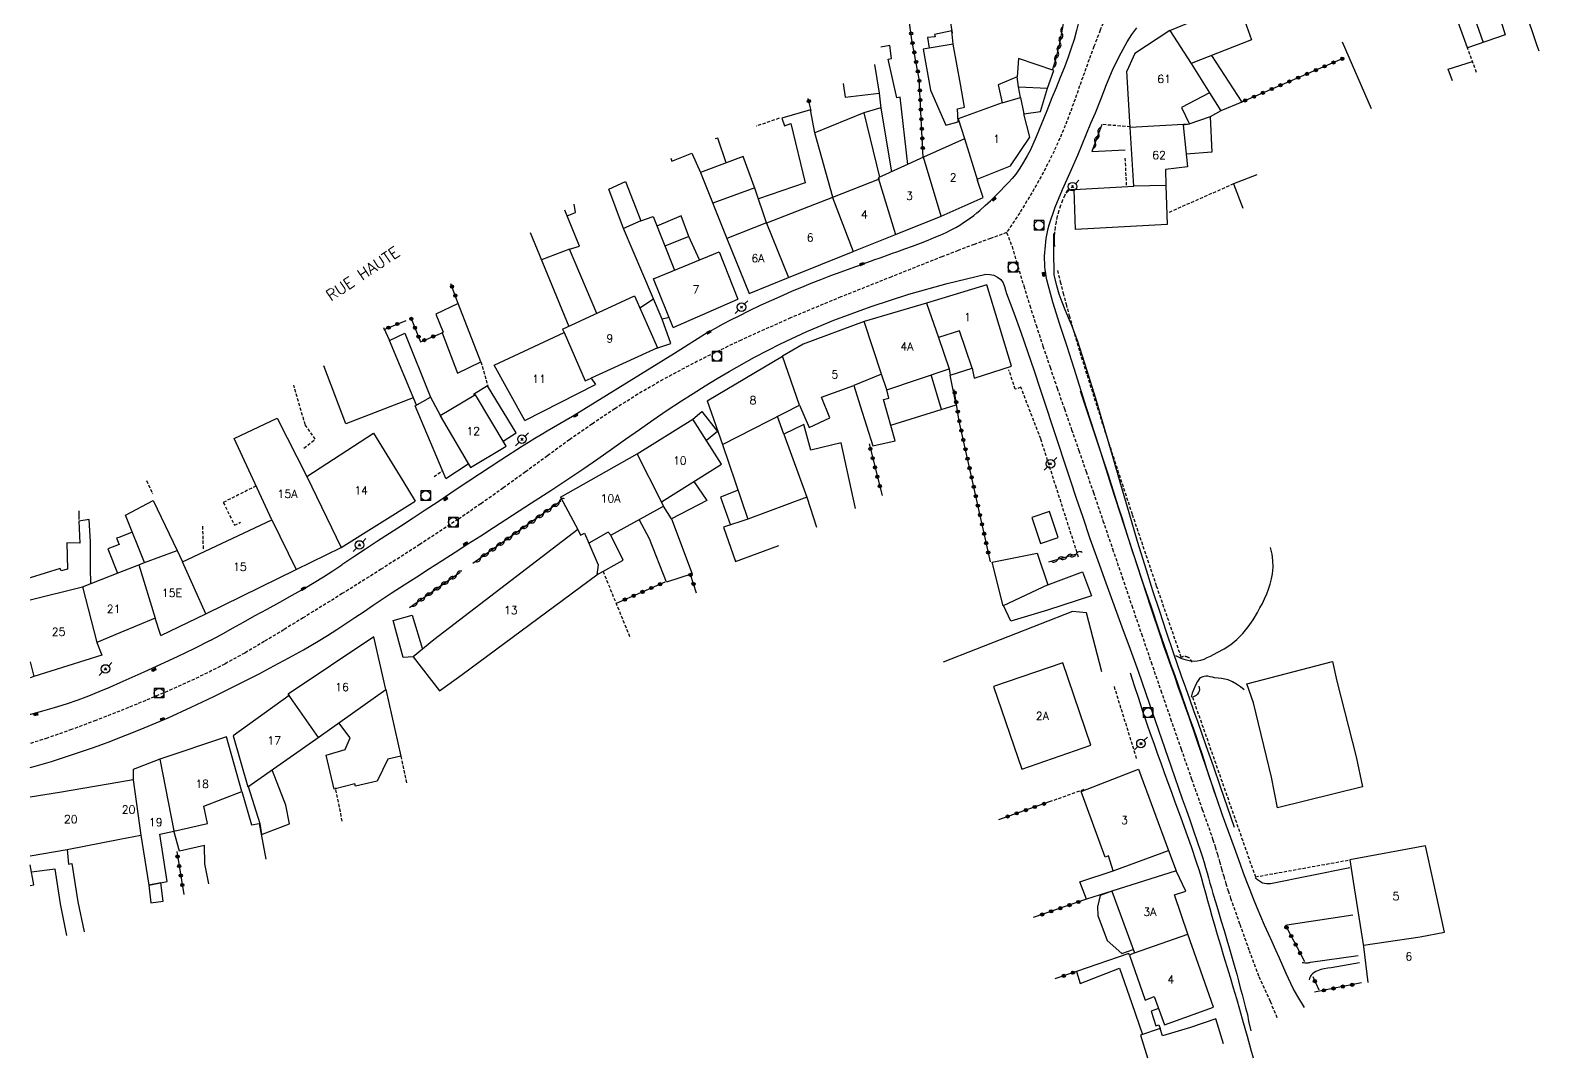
# Model space of a CAD drawing. Header units: millimetres. Extents: x 174000 to 175000, y 130000 to 130858.
# Drawn here: x 174000 to 174235.6, y 130000 to 130160.4 of the extents above; entities that cross this region are included whole.
import ezdxf
from ezdxf.enums import TextEntityAlignment as Align

# ---------------------------------------------------------------- set-up
doc = ezdxf.new("R2010")
doc.units = ezdxf.units.MM
doc.linetypes.add('DASHED', pattern=[0.75, 0.5, -0.25])
doc.layers.get('0').update_dxf_attribs({"linetype": 'CONTINUOUS'})
for name, color, linetype in [('W0001', 6, 'DASHED'), ('W0014', 7, 'CONTINUOUS'), ('W0017', 7, 'CONTINUOUS'), ('W0101', 7, 'CONTINUOUS'), ('W0104', 1, 'CONTINUOUS'), ('W0112', 1, 'DASHED'), ('W0300', 7, 'CONTINUOUS'), ('W0310', 3, 'CONTINUOUS'), ('W0323', 7, 'CONTINUOUS'), ('W0401', 7, 'CONTINUOUS'), ('W0420', 7, 'CONTINUOUS'), ('W0473', 7, 'CONTINUOUS'), ('W0989', 7, 'CONTINUOUS'), ('W0991', 7, 'CONTINUOUS'), ('W1102', 7, 'CONTINUOUS')]:
    doc.layers.add(name, color=color, linetype=linetype)
doc.styles.get("Standard").update_dxf_attribs({"font": 'romans.shx', "width": 0.85})

# ---------------------------------------------------------------- blocks, each defined once
blk = doc.blocks.new('T420')
for p, q in [((0.75, 0.75), (-0.75, 0.75)), ((-0.75, 0.75), (-0.75, -0.75)), ((0.75, 0.75), (0.75, -0.75)), ((0.75, -0.75), (-0.75, -0.75))]:
    blk.add_line(p, q)
blk.add_ellipse((0, 0), major_axis=(-0.53, 0.53), ratio=1, start_param=3.926991, end_param=10.210176)
blk = doc.blocks.new('T401')
for p, q in [((-0.3, 0.3), (0, 0.3)), ((-0.3, -0.25), (-0.3, 0.3)), ((-0.3, 0.15), (0, 0.15)), ((-0.3, 0), (0, 0)), ((0, 0.3), (0, -0.25)), ((-0.3, -0.15), (0, -0.15)), ((-0.3, -0.25), (-0.3, -0.3)), ((-0.3, -0.3), (0, -0.3)), ((0, -0.3), (0, -0.25))]:
    blk.add_line(p, q)
blk = doc.blocks.new('T473')
for p, q in [((-0.166667, 0.166667), (0.166667, -0.166667)), ((-0.166667, -0.166667), (0.166667, 0.166667)), ((0.500001, 0.500001), (1.000002, 1.000002)), ((-1.000002, -1.000002), (-0.500001, -0.500001))]:
    blk.add_line(p, q)
blk.add_ellipse((0, 0), major_axis=(0.471405, 0.471405), ratio=1, start_param=5.4977871438, end_param=11.780972451)
blk = doc.blocks.new('t310o')
at = {"color": 0, "linetype": 'Continuous'}
for centre, start, end in [((-0.5, 0.38), 216.8699, 323.1304), ((0.5, -0.37), 36.8699, 143.1303)]:
    blk.add_arc(centre, 0.625, start, end, dxfattribs=at)
blk = doc.blocks.new('t323o')
at = {"color": 0, "linetype": 'Continuous'}
for radius in [0.25, 0.15]:
    blk.add_circle((0, 0), radius, dxfattribs=at)

msp = doc.modelspace()

# ---------------------------------------------------------------- linework, layer by layer
at = {"layer": 'W0001'}
for points in [[(174170.07, 130167.97), (174169.08, 130165.46), (174168.1, 130162.94), (174167.12, 130160.42), (174166.14, 130157.89), (174165.38, 130155.85), (174164.64, 130153.8), (174163.91, 130151.74), (174163.19, 130149.68), (174162.44, 130147.62), (174161.66, 130145.58), (174160.82, 130143.56), (174159.92, 130141.56), (174158.26, 130138.27), (174156.46, 130135.05), (174154.54, 130131.9), (174152.5, 130128.83)], [(174152.5, 130128.83), (174149.97, 130127.91), (174147.43, 130126.98), (174144.91, 130126.04), (174142.4, 130125.06), (174134.51, 130121.93), (174126.62, 130118.79), (174118.77, 130115.53), (174111.02, 130112.05), (174106.92, 130110.09), (174102.85, 130108.04), (174098.84, 130105.89), (174094.91, 130103.6), (174091.29, 130101.32), (174087.74, 130098.94), (174084.24, 130096.49), (174080.78, 130093.98), (174077.34, 130091.46), (174073.88, 130088.96), (174070.4, 130086.49), (174066.87, 130084.09), (174060.87, 130080.15), (174054.83, 130076.28), (174048.75, 130072.47), (174042.64, 130068.7), (174039.61, 130066.84), (174036.57, 130065), (174033.5, 130063.19), (174030.38, 130061.48), (174027.68, 130060.1), (174024.94, 130058.79), (174022.17, 130057.54), (174019.38, 130056.35), (174018.04, 130055.79), (174016.69, 130055.23), (174015.35, 130054.68), (174014, 130054.14)], [(174152.5, 130128.83), (174153.35, 130126.66), (174154.25, 130123.58), (174155.18, 130120.5), (174156.13, 130117.44), (174157.1, 130114.38), (174158.18, 130111.1), (174159.28, 130107.83), (174160.39, 130104.57), (174161.52, 130101.31), (174162.66, 130098.06), (174163.79, 130094.8), (174164.92, 130091.54), (174166.05, 130088.28), (174167.55, 130083.86), (174169.06, 130079.44), (174170.56, 130075.02), (174172.06, 130070.6), (174173.57, 130066.18), (174175.08, 130061.76), (174176.59, 130057.34), (174178.11, 130052.93), (174179.75, 130048.21), (174181.4, 130043.49), (174183.06, 130038.77), (174184.73, 130034.05), (174185.08, 130032.92), (174185.42, 130031.78), (174185.75, 130030.63), (174186.08, 130029.48), (174186.41, 130028.34), (174186.75, 130027.2), (174187.1, 130026.06), (174187.48, 130024.93), (174188.92, 130020.84), (174190.38, 130016.77), (174191.87, 130012.7), (174193.66, 130008.82), (174194.83, 130006.02)], [(174014, 130054.14), (174010.25, 130052.66), (174006.48, 130051.25), (174002.67, 130049.92), (174000, 130049.06)]]:
    msp.add_lwpolyline(points, dxfattribs=at)
at = {"layer": 'W0014'}
for points in [[(174163.77, 130161.82), (174163.44, 130160.4), (174163.04, 130159), (174162.59, 130157.62), (174162.12, 130156.25), (174161.53, 130154.64), (174160.89, 130153.04), (174160.23, 130151.46), (174159.58, 130149.87), (174158.77, 130147.84), (174157.97, 130145.8), (174157.14, 130143.77), (174156.21, 130141.78), (174155.69, 130140.8), (174155.14, 130139.84), (174154.55, 130138.9), (174153.93, 130137.98), (174153.39, 130137.29), (174152.79, 130136.64), (174152.17, 130136.01), (174151.56, 130135.38)], [(174185.16, 130040.94), (174184.13, 130044), (174183.09, 130047.06), (174182.05, 130050.12), (174181, 130053.17), (174180.44, 130054.76), (174179.88, 130056.35), (174179.32, 130057.93), (174178.76, 130059.52), (174178.2, 130061.1), (174177.64, 130062.69), (174177.08, 130064.28), (174176.54, 130065.87), (174175.09, 130070.18), (174173.67, 130074.5), (174172.27, 130078.82), (174170.87, 130083.14), (174168.9, 130089.26), (174166.94, 130095.37), (174164.99, 130101.49), (174163.07, 130107.62), (174161.95, 130111.05), (174160.8, 130114.49), (174159.71, 130117.95), (174158.8, 130121.45), (174158.69, 130121.98), (174158.61, 130122.5), (174158.54, 130123.03), (174158.49, 130123.56), (174158.45, 130124.1), (174158.43, 130124.64), (174158.44, 130125.18), (174158.46, 130125.72), (174158.51, 130126.26), (174158.56, 130126.81), (174158.62, 130127.35), (174158.69, 130127.89), (174158.78, 130128.43), (174158.88, 130128.97), (174159, 130129.5), (174159.14, 130130.03), (174160.07, 130132.83), (174161.22, 130135.56), (174162.45, 130138.24), (174163.62, 130140.93), (174164.31, 130142.59), (174164.99, 130144.24), (174165.67, 130145.9), (174166.36, 130147.55), (174167.25, 130149.75), (174168.12, 130151.97), (174169.04, 130154.17), (174170.07, 130156.32), (174170.69, 130157.48), (174171.35, 130158.63), (174172.06, 130159.74), (174172.85, 130160.8)], [(174105.89, 130113.28), (174107.06, 130113.94), (174108.24, 130114.58), (174109.42, 130115.2), (174110.62, 130115.81), (174112.35, 130116.67), (174114.08, 130117.49), (174115.83, 130118.3), (174117.59, 130119.09), (174119.05, 130119.72), (174120.51, 130120.34), (174121.98, 130120.94), (174123.46, 130121.53), (174125.05, 130122.13), (174126.64, 130122.72), (174128.24, 130123.29), (174129.83, 130123.87), (174130.53, 130124.12), (174131.22, 130124.37), (174131.91, 130124.61), (174132.6, 130124.86), (174133.3, 130125.11), (174133.99, 130125.35), (174134.68, 130125.6), (174135.38, 130125.85), (174136.6, 130126.3), (174137.82, 130126.74), (174139.05, 130127.19), (174140.26, 130127.67), (174141.19, 130128.05), (174142.12, 130128.44), (174143.04, 130128.86), (174143.94, 130129.3), (174144.56, 130129.65), (174145.17, 130130.02), (174145.77, 130130.4), (174146.36, 130130.8), (174146.87, 130131.16), (174147.36, 130131.53), (174147.84, 130131.92), (174148.32, 130132.31), (174149.16, 130133.05), (174149.98, 130133.81), (174150.78, 130134.59), (174151.56, 130135.38)], [(174188.1, 130035.94), (174187, 130039.13), (174185.9, 130042.32), (174184.79, 130045.51), (174183.69, 130048.69), (174183.05, 130050.51), (174182.41, 130052.33), (174181.76, 130054.15), (174181.12, 130055.97), (174180.47, 130057.78), (174179.83, 130059.6), (174179.2, 130061.43), (174178.57, 130063.25), (174177.49, 130066.47), (174176.42, 130069.68), (174175.36, 130072.91), (174174.33, 130076.14), (174172.96, 130080.59), (174171.63, 130085.06), (174170.33, 130089.53), (174169.04, 130094.01), (174167.75, 130098.48), (174166.42, 130102.95), (174165.05, 130107.4), (174163.62, 130111.83), (174163.18, 130113.08), (174162.7, 130114.32), (174162.19, 130115.54), (174161.67, 130116.76), (174161.18, 130117.99), (174160.72, 130119.24), (174160.33, 130120.52), (174160.01, 130121.82), (174159.95, 130122.24), (174159.93, 130122.66), (174159.92, 130123.09), (174159.92, 130123.51), (174159.88, 130124.8), (174159.86, 130126.09), (174159.86, 130127.38), (174159.87, 130128.67)], [(174109.18, 130107.16), (174113.14, 130109.4), (174117.18, 130111.48), (174121.31, 130113.4), (174125.51, 130115.15), (174131.33, 130117.3), (174137.24, 130119.22), (174143.21, 130120.91), (174149.25, 130122.35)], [(174149.25, 130122.35), (174149.89, 130122.32), (174150.51, 130122.17), (174151.08, 130121.89), (174151.58, 130121.5), (174151.95, 130121.01), (174152.18, 130120.44), (174152.33, 130119.86), (174152.5, 130119.32), (174153.63, 130116.32), (174154.71, 130113.3), (174155.75, 130110.26), (174156.79, 130107.23), (174157.75, 130104.4), (174158.7, 130101.57), (174159.64, 130098.73), (174160.57, 130095.89), (174161.5, 130093.05), (174162.43, 130090.22), (174163.37, 130087.38), (174164.33, 130084.55), (174165.52, 130081.08), (174166.75, 130077.62), (174168, 130074.16), (174169.26, 130070.72), (174170.52, 130067.27), (174171.78, 130063.82), (174173.03, 130060.37), (174174.25, 130056.9)], [(174105.89, 130113.28), (174100.62, 130109.95), (174095.32, 130106.67), (174090, 130103.41), (174084.68, 130100.15), (174083.71, 130099.56), (174082.73, 130098.98), (174081.75, 130098.4), (174080.77, 130097.83), (174079.79, 130097.25), (174078.82, 130096.67), (174077.85, 130096.08), (174076.88, 130095.48), (174073.52, 130093.33), (174070.19, 130091.14), (174066.87, 130088.92), (174063.55, 130086.71), (174061.7, 130085.48), (174059.84, 130084.27), (174057.97, 130083.06), (174056.11, 130081.85), (174054.24, 130080.64), (174052.38, 130079.42), (174050.53, 130078.2), (174048.69, 130076.96)], [(174014, 130050), (174015.9, 130050.74), (174017.8, 130051.5), (174019.68, 130052.29), (174021.56, 130053.1), (174025.15, 130054.72), (174028.7, 130056.41), (174032.23, 130058.17), (174035.74, 130059.96), (174038.08, 130061.18), (174040.4, 130062.43), (174042.71, 130063.71), (174044.99, 130065.04), (174046.45, 130065.94), (174047.89, 130066.86), (174049.31, 130067.79), (174050.73, 130068.74), (174052.15, 130069.69), (174053.56, 130070.65), (174054.98, 130071.6), (174056.4, 130072.53), (174058.39, 130073.82), (174060.38, 130075.1), (174062.38, 130076.38), (174064.37, 130077.66), (174066.37, 130078.94), (174068.36, 130080.22), (174070.36, 130081.5), (174072.35, 130082.78), (174075.34, 130084.71), (174078.32, 130086.63), (174081.3, 130088.57), (174084.27, 130090.53), (174086.46, 130092.02), (174088.64, 130093.53), (174090.81, 130095.05), (174092.97, 130096.57), (174095.14, 130098.09), (174097.32, 130099.6), (174099.51, 130101.09), (174101.71, 130102.55), (174103.56, 130103.74), (174105.42, 130104.9), (174107.29, 130106.04), (174109.18, 130107.16)], [(174199.01, 130007.84), (174197.96, 130009.55), (174197.27, 130010.82), (174197.27, 130010.82), (174196.16, 130013.16), (174196.16, 130013.16), (174195.13, 130015.58), (174194.54, 130016.83), (174193.97, 130018.09), (174193.41, 130019.35), (174192.8, 130020.71), (174192.2, 130022.08), (174191.61, 130023.44), (174191.05, 130024.82), (174190.52, 130026.16), (174190.01, 130027.5), (174189.52, 130028.85), (174189.02, 130030.2), (174188.08, 130032.76), (174187.14, 130035.32), (174186.21, 130037.89), (174185.31, 130040.47), (174184.92, 130041.63), (174184.53, 130042.8), (174184.15, 130043.97), (174183.77, 130045.14), (174183.4, 130046.31), (174183.02, 130047.48), (174182.63, 130048.65), (174182.24, 130049.81), (174181.67, 130051.48), (174181.09, 130053.14), (174180.51, 130054.8), (174179.92, 130056.46), (174179.33, 130058.11), (174178.75, 130059.77), (174178.17, 130061.43), (174177.59, 130063.1), (174176.34, 130066.72), (174175.11, 130070.34), (174173.88, 130073.97), (174172.67, 130077.6), (174172.13, 130079.27), (174171.59, 130080.94), (174171.06, 130082.61), (174170.53, 130084.28), (174170, 130085.96), (174169.47, 130087.63), (174168.93, 130089.3), (174168.39, 130090.97), (174167.32, 130094.25), (174166.24, 130097.53), (174165.15, 130100.81), (174164.05, 130104.08)], [(174028.13, 130065.15), (174029.87, 130066.11), (174031.6, 130067.07), (174033.33, 130068.02), (174035.06, 130068.98), (174037.02, 130070.06), (174038.99, 130071.13), (174040.94, 130072.22), (174042.89, 130073.33), (174044.35, 130074.21), (174045.81, 130075.11), (174047.25, 130076.02), (174048.69, 130076.96)], [(174028.13, 130065.15), (174025.56, 130063.86), (174022.97, 130062.62), (174020.36, 130061.41), (174017.73, 130060.22), (174017.27, 130060.01), (174016.8, 130059.8), (174016.33, 130059.6), (174015.87, 130059.39), (174015.4, 130059.18), (174014.93, 130058.97), (174014.47, 130058.76), (174014, 130058.55)], [(174171.81, 130060.13), (174172.44, 130058.13), (174173.08, 130056.13), (174173.73, 130054.14), (174174.4, 130052.16), (174174.93, 130050.63), (174175.47, 130049.1), (174176.02, 130047.57), (174176.57, 130046.05), (174177.13, 130044.52), (174177.69, 130043), (174178.24, 130041.48), (174178.79, 130039.95), (174179.64, 130037.63), (174180.5, 130035.3), (174181.34, 130032.97), (174182.13, 130030.62), (174182.51, 130029.42), (174182.87, 130028.2), (174183.22, 130026.99), (174183.56, 130025.77), (174183.89, 130024.55), (174184.23, 130023.33), (174184.57, 130022.11), (174184.92, 130020.9), (174185.41, 130019.23), (174185.9, 130017.57), (174186.4, 130015.91), (174186.9, 130014.25), (174187.4, 130012.59), (174187.89, 130010.93), (174188.38, 130009.27), (174188.87, 130007.6), (174189.47, 130005.49), (174190.07, 130003.38), (174190.66, 130001.26), (174191, 130000)], [(174014, 130058.55), (174012.38, 130057.83), (174010.74, 130057.13), (174009.1, 130056.47), (174007.44, 130055.84), (174005.61, 130055.22), (174003.76, 130054.66), (174001.9, 130054.14), (174000.05, 130053.61), (174000, 130053.6)], [(174174.25, 130056.9), (174175.23, 130054.04), (174176.21, 130051.17), (174177.19, 130048.31), (174178.18, 130045.45), (174178.76, 130043.78), (174179.35, 130042.11), (174179.94, 130040.45), (174180.54, 130038.79), (174181.13, 130037.13), (174181.71, 130035.46), (174182.28, 130033.79), (174182.83, 130032.11), (174183.08, 130031.31), (174183.33, 130030.5), (174183.56, 130029.7), (174183.8, 130028.89), (174184.03, 130028.08), (174184.26, 130027.27), (174184.49, 130026.47), (174184.73, 130025.66), (174185.16, 130024.22), (174185.59, 130022.77), (174186.02, 130021.33), (174186.46, 130019.89), (174186.89, 130018.44), (174187.31, 130017), (174187.73, 130015.55), (174188.15, 130014.1), (174188.44, 130013.05), (174188.72, 130012), (174189, 130010.95), (174189.27, 130009.9), (174189.55, 130008.85), (174189.82, 130007.8), (174190.1, 130006.74), (174190.3, 130005.7), (174190.65, 130004.21), (174190.65, 130004.21)], [(174000, 130045.3), (174000.78, 130045.53), (174003.31, 130046.28), (174005.83, 130047.07), (174008.33, 130047.91), (174009.75, 130048.42), (174011.17, 130048.93), (174012.59, 130049.46), (174014, 130050)]]:
    msp.add_lwpolyline(points, dxfattribs=at)
at = {"layer": 'W0017'}
for points in [[(174230.86, 130171), (174231.21, 130169.96), (174231.56, 130168.92), (174231.91, 130167.88), (174232.27, 130166.84), (174232.7, 130165.58), (174233.14, 130164.33), (174233.58, 130163.08), (174234.02, 130161.82), (174234.46, 130160.57), (174234.9, 130159.32), (174235.33, 130158.06), (174235.62, 130157.2)], [(174165.8, 130141.49), (174171.04, 130141.76)], [(174178.89, 130062.82), (174179.3, 130062.6), (174179.72, 130062.42), (174180.16, 130062.26), (174180.61, 130062.14), (174181.02, 130062.05), (174181.43, 130061.98), (174181.86, 130061.94), (174182.28, 130061.97), (174182.82, 130062.08), (174183.33, 130062.26), (174183.83, 130062.48), (174184.32, 130062.72), (174185.4, 130063.26), (174186.47, 130063.85), (174187.5, 130064.52), (174188.46, 130065.29), (174189.4, 130066.24), (174190.24, 130067.28), (174191, 130068.38), (174191.68, 130069.53), (174192.07, 130070.24), (174192.45, 130070.95), (174192.8, 130071.68), (174193.13, 130072.43), (174193.42, 130073.19), (174193.68, 130073.96), (174193.88, 130074.76), (174194.03, 130075.56), (174194.13, 130076.59), (174194.1, 130077.63), (174193.97, 130078.65), (174193.72, 130079.66)], [(174189.6, 130057.44), (174189.03, 130057.91), (174188.42, 130058.33), (174187.78, 130058.69), (174187.1, 130058.99), (174186.59, 130059.14), (174186.05, 130059.22), (174185.52, 130059.28), (174184.99, 130059.35), (174184.65, 130059.42), (174184.3, 130059.5), (174183.95, 130059.56), (174183.59, 130059.57), (174183.38, 130059.55), (174183.17, 130059.5), (174182.97, 130059.43), (174182.79, 130059.33), (174182.64, 130059.2), (174182.52, 130059.06), (174182.42, 130058.9), (174182.33, 130058.75), (174182.01, 130058.16), (174181.74, 130057.56), (174181.5, 130056.93), (174181.31, 130056.3)], [(174206.09, 130029.68), (174193.69, 130027.17)], [(174193.69, 130027.17), (174193.39, 130027.14), (174193.09, 130027.15), (174192.79, 130027.19), (174192.5, 130027.27), (174192.32, 130027.35), (174192.16, 130027.46), (174192, 130027.57), (174191.85, 130027.69), (174191.71, 130027.79), (174191.58, 130027.89), (174191.45, 130028), (174191.32, 130028.11)], [(174206.57, 130022.27), (174196.26, 130020.71)], [(174199.97, 130014.91), (174207.41, 130015.96)], [(174207.6, 130014.83), (174203.21, 130014.04)], [(174203.21, 130014.04), (174202.66, 130014), (174202.11, 130013.91), (174201.57, 130013.77), (174201.05, 130013.58), (174200.78, 130013.45), (174200.52, 130013.31), (174200.28, 130013.13), (174200.07, 130012.91), (174199.96, 130012.74), (174199.87, 130012.56), (174199.81, 130012.36), (174199.77, 130012.16)]]:
    msp.add_lwpolyline(points, dxfattribs=at)
for points in [[(174196.26, 130020.71, 0.174245), (174195.98, 130020.53, 0.116836), (174195.9, 130020.27, 0.056192), (174195.9, 130020.24)], [(174198.65, 130014.88, 0.048177), (174199.46, 130014.84, 0.048177), (174199.97, 130014.91)]]:
    msp.add_lwpolyline(points, format="xyb", dxfattribs=at)
at = {"layer": 'W0101'}
for points in [[(174177.97, 130160.41), (174172.54, 130156.78)], [(174177.97, 130160.41), (174181.34, 130155.25)], [(174159.89, 130154.12), (174154.34, 130156.02), (174154.17, 130153.13), (174154.16, 130153.13)], [(174172.54, 130156.78), (174171.28, 130154.02)], [(174158.89, 130151.39), (174159.89, 130154.12)], [(174171.81, 130145.23), (174171.28, 130154.02)], [(174181.34, 130155.25), (174184.17, 130150.67), (174179.81, 130148.37)], [(174154.35, 130151.6), (174154.16, 130153.13)], [(174154.35, 130151.6), (174158.89, 130151.39)], [(174151.8, 130149.08), (174144.94, 130146.62), (174145.92, 130143.51)], [(174151.8, 130149.08), (174154.65, 130149.94), (174155.17, 130147.38)], [(174147.91, 130137.18), (174153.12, 130139.28), (174156.12, 130143.73), (174155.17, 130147.38)], [(174179.81, 130148.37), (174181.07, 130145.78), (174180.08, 130145.61)], [(174172.37, 130136.09), (174171.81, 130145.23)], [(174180.08, 130145.61), (174180.75, 130139.09), (174177.31, 130138.7), (174177.38, 130136.21)], [(174145.91, 130143.5), (174139.51, 130140.6)], [(174139.51, 130140.6), (174132.46, 130137.4), (174132.58, 130137.18)], [(174132.58, 130137.18), (174125.3, 130134.34)], [(174148.82, 130134.32), (174147.97, 130136.98)], [(174125.3, 130134.34), (174114.99, 130130.32), (174114.99, 130130.35)], [(174177.38, 130136.21), (174172.37, 130136.09)], [(174142.27, 130131.39), (174148.82, 130134.32)], [(174114.99, 130130.35), (174108.82, 130127.94)], [(174135.16, 130128.55), (174142.27, 130131.39)], [(174108.82, 130127.94), (174112.3, 130119.32)], [(174128.55, 130125.9), (174128.63, 130125.94), (174135.16, 130128.55)], [(174100.41, 130114.01), (174097.35, 130121.6), (174107.6, 130125.84), (174110.53, 130118.42)], [(174118.44, 130121.81), (174128.55, 130125.9)], [(174112.3, 130119.32), (174118.44, 130121.81)], [(174149.42, 130120.68), (174140, 130117.84)], [(174153.28, 130107.98), (174149.42, 130120.68)], [(174083.15, 130113.75), (174094.37, 130118.96)], [(174094.37, 130118.96), (174097.96, 130110.84)], [(174100.41, 130114.01), (174110.53, 130118.42)], [(174140, 130117.84), (174130.23, 130114.98)], [(174077.24, 130099.5), (174072.47, 130108.15), (174083.38, 130113.23)], [(174083.15, 130113.75), (174083.38, 130113.23)], [(174130.23, 130114.98), (174120.74, 130111.42), (174117.49, 130109.53)], [(174147.1, 130107.67), (174145.16, 130113.48), (174141.85, 130112.44)], [(174097.96, 130110.84), (174087.6, 130106.09)], [(174141.85, 130112.44), (174143.51, 130107.59)], [(174105.74, 130102.58), (174117.49, 130109.53)], [(174087.6, 130106.09), (174088.27, 130105.1)], [(174132.96, 130106.73), (174128.63, 130104.95)], [(174133.77, 130104.3), (174132.96, 130106.73)], [(174133.77, 130104.3), (174143.51, 130107.59)], [(174147.1, 130107.67), (174147.44, 130106.09), (174153.28, 130107.98)], [(174077.24, 130099.5), (174088.27, 130105.1)], [(174120.18, 130101.9), (174121.66, 130098.41), (174124.9, 130099.91), (174123.57, 130103.13), (174128.63, 130104.95)], [(174074.33, 130095.48), (174069.56, 130103.5), (174064.04, 130100.23), (174068.76, 130092.16)], [(174105.74, 130102.58), (174108.11, 130095.77), (174120.18, 130101.9)], [(174037.75, 130083.99), (174031.84, 130096.71), (174038.57, 130099.86), (174043.2, 130090.78)], [(174094.78, 130094.27), (174103.48, 130099.69)], [(174098.59, 130086.78), (174107.97, 130092.69), (174103.48, 130099.69)], [(174043.2, 130090.78), (174053.62, 130097.51), (174058.22, 130090.1)], [(174068.76, 130092.16), (174074.33, 130095.48)], [(174082.84, 130087.55), (174094.78, 130094.27)], [(174058.22, 130090.1), (174060.11, 130086.92)], [(174082.84, 130087.55), (174085.55, 130082.47)], [(174048.55, 130079.66), (174060.11, 130086.92)], [(174090.67, 130081.59), (174098.93, 130086.13), (174098.59, 130086.78)], [(174023.81, 130077.45), (174037.75, 130083.99)], [(174085.55, 130082.47), (174063.04, 130065.26), (174059.8, 130062.62), (174063.94, 130057.29), (174067.45, 130059.84), (174088.49, 130075.39)], [(174090.67, 130081.59), (174090.28, 130082.05), (174087.25, 130080.37)], [(174087.25, 130080.37), (174088.73, 130076.99), (174088.49, 130075.39)], [(174017.88, 130077.31), (174022.97, 130079.21)], [(174022.97, 130079.21), (174023.81, 130077.45)], [(174041.54, 130076.23), (174048.55, 130079.66)], [(174008.16, 130073.53), (174014, 130075.8)], [(174014, 130075.8), (174016.99, 130076.96)], [(174016.99, 130076.96), (174017.88, 130077.31)], [(174027.43, 130069.33), (174041.54, 130076.23)], [(174000, 130071.48), (174008.16, 130073.53)], [(174019.5, 130068.63), (174014, 130066.34)], [(174020.4, 130065.94), (174019.5, 130068.63)], [(174020.4, 130065.94), (174027.43, 130069.33)], [(174014, 130066.34), (174010.42, 130064.85)], [(174010.42, 130064.85), (174011.19, 130062.86), (174000.55, 130059.52)], [(174053.67, 130065.75), (174040.29, 130056.78), (174040.46, 130056.56)], [(174045.14, 130050.09), (174055.56, 130057.49), (174053.67, 130065.75)], [(174000.55, 130059.52), (174000, 130059.35)], [(174040.46, 130056.56), (174031.69, 130050.29), (174033.97, 130042.29), (174045.14, 130050.09)], [(174030.67, 130050.12), (174020.25, 130046.61)], [(174022.46, 130035.4), (174027.72, 130036.6), (174027.11, 130039.29), (174033.05, 130041.57), (174030.67, 130050.12)], [(174020.25, 130046.61), (174016.06, 130045.03), (174016.11, 130043.38)], [(174169.15, 130029.17), (174168.39, 130031.51), (174167.88, 130031.33), (174164.12, 130041.6), (174173.1, 130045.08), (174177.79, 130032.35)], [(174014, 130043.02), (174004.6, 130041.42), (174000, 130040.67)], [(174016.11, 130043.38), (174014, 130043.02)], [(174017.28, 130034.77), (174018.53, 130026.96), (174021.42, 130027.51), (174020.25, 130034.9), (174022.46, 130035.4)], [(174000, 130031.52), (174005.76, 130032.53), (174014, 130034.13)], [(174014, 130034.13), (174017.28, 130034.77)], [(174220.88, 130019.62), (174219.13, 130027.69), (174217.9, 130033.08), (174206.11, 130030.91)], [(174169.15, 130029.17), (174177.79, 130032.35)], [(174206.11, 130030.91), (174206.61, 130027.55), (174208.25, 130017.4)], [(174180.8, 130019.31), (174178.72, 130025.44), (174180.49, 130026.02), (174178.96, 130029.17), (174168.93, 130026)], [(174168.93, 130026), (174172.48, 130016.37)], [(174184.8, 130007.92), (174180.8, 130019.31)], [(174208.25, 130017.4), (174208.93, 130011.77)], [(174172.48, 130016.37), (174171.69, 130016), (174174.13, 130009.01), (174175.54, 130009.55), (174177.14, 130005.14), (174184.8, 130007.92)]]:
    msp.add_lwpolyline(points, dxfattribs=at)
for points in [[(174165.68, 130048.79), (174161.27, 130061.65), (174150.47, 130057.95), (174154.88, 130045.08), (174165.68, 130048.79)], [(174194.8, 130039.03), (174193.87, 130043.82), (174191.05, 130055.41), (174190.04, 130058.4), (174203.42, 130061.86), (174204.09, 130058.82), (174207.09, 130046.97), (174208.09, 130042.29)]]:
    msp.add_lwpolyline(points, close=True, dxfattribs=at)
at = {"layer": 'W0104'}
for points in [[(174227.38, 130171), (174229.14, 130163.78), (174230.38, 130159.71), (174224.49, 130157.7), (174221.19, 130166.74), (174221.17, 130166.74), (174219.68, 130170.46)], [(174222.56, 130171), (174226.91, 130158.53)], [(174177.97, 130160.41), (174188.65, 130164.78), (174190.76, 130158.94), (174181.34, 130155.25)], [(174144.14, 130158.23), (174143.95, 130160.32), (174141.26, 130159.76), (174141.36, 130159.4), (174140.14, 130159.32), (174140.39, 130157.63)], [(174137.08, 130139.49), (174135.88, 130149.97), (174135.35, 130149.9), (174133.99, 130155.91), (174134.5, 130156.03), (174134.28, 130158.04), (174132.88, 130157.77)], [(174184.51, 130156.49), (174189.23, 130149.2), (174185.94, 130147.84), (174184.27, 130146.89), (174184.56, 130141.37), (174180.55, 130141.07)], [(174222.12, 130152.53), (174221.44, 130154.33), (174225.28, 130155.57)], [(174131.85, 130155.08), (174132.61, 130150.63)], [(174126.98, 130152.12), (174127.3, 130149.97), (174132.61, 130150.63), (174132.87, 130148.25), (174134.52, 130138.33)], [(174154.16, 130153.13), (174151.2, 130151.93), (174151.8, 130149.08)], [(174154.65, 130149.94), (174154.65, 130149.94), (174154.35, 130151.6), (174154.35, 130151.6)], [(174155.17, 130147.38), (174157.78, 130147.75), (174158.89, 130151.39)], [(174184.17, 130150.67), (174185.94, 130147.84)], [(174132.87, 130148.31), (174130.21, 130147.55), (174122.55, 130144.4), (174121.85, 130147.98), (174117.39, 130146.68), (174117.83, 130145.49), (174118.82, 130145.88), (174121.05, 130136.6), (174113.73, 130134.12)], [(174130.21, 130147.55), (174132.65, 130137.48)], [(174184.27, 130146.89), (174180.95, 130145.77)], [(174125.38, 130134.37), (174122.55, 130144.4)], [(174108.69, 130139.72), (174107.41, 130143.6), (174106.96, 130143.47)], [(174100.05, 130140.48), (174100.24, 130140.01), (174103.36, 130141.22), (174104.67, 130138.22)], [(174114.99, 130130.35), (174113.22, 130135.63), (174111.33, 130140.72), (174104.67, 130138.22), (174108.82, 130127.94)], [(174099.78, 130115.56), (174098.69, 130115.3), (174092.68, 130129.47), (174090.4, 130135.6), (174092.97, 130136.81), (174095.39, 130130.68), (174097.28, 130131.36), (174100.61, 130122.95)], [(174191.57, 130137.85), (174187.93, 130136.43), (174189.41, 130132.64)], [(174113.16, 130135.8), (174106.62, 130133.41)], [(174177.56, 130130.1), (174163.24, 130129.33), (174163.04, 130135.58), (174172.37, 130136.09)], [(174177.38, 130136.21), (174177.56, 130130.1)], [(174088.48, 130116.22), (174084.22, 130126.27), (174085.82, 130126.71), (174083.52, 130132.34)], [(174083.89, 130131.44), (174085.19, 130131.99), (174084.97, 130133.28)], [(174095.39, 130130.68), (174092.68, 130129.47)], [(174104.52, 130124.56), (174102.88, 130128.21), (174101.67, 130131.46), (174097.87, 130129.86)], [(174078.08, 130128.83), (174084.11, 130114.19)], [(174102.88, 130128.21), (174099.12, 130126.72)], [(174084.22, 130126.27), (174079.84, 130124.57)], [(174095.21, 130117.07), (174097.33, 130118.5)], [(174055.16, 130114.03), (174056.14, 130111.98)], [(174060.33, 130101.89), (174056.14, 130111.98), (174058.54, 130113.14), (174062.51, 130103.13)], [(174100.07, 130111.54), (174098.69, 130115.3)], [(174097.58, 130110.67), (174100.07, 130111.54)], [(174059.84, 130103.06), (174049.28, 130098.97), (174045.89, 130108.04)], [(174134.4, 130098.77), (174142.3, 130101.22), (174144.6, 130101.95), (174143.68, 130106.6)], [(174142.31, 130101.22), (174140.73, 130106.65)], [(174143.51, 130107.59), (174143.68, 130106.6), (174147.1, 130107.67)], [(174075.91, 130097.56), (174071.43, 130104.9), (174069.22, 130103.55), (174069.56, 130103.5)], [(174128.63, 130104.95), (174129.63, 130101.78), (174131.61, 130095.57), (174135.08, 130096.35), (174133.26, 130102.8), (174134.09, 130102.97), (174133.77, 130104.3)], [(174064.91, 130090.44), (174060.14, 130101.78), (174062.51, 130103.13), (174064.44, 130099.54)], [(174103.48, 130099.69), (174104.89, 130100.88)], [(174104.89, 130100.88), (174107.34, 130097.78), (174105.62, 130096.36)], [(174128.88, 130085.77), (174126.65, 130096.01), (174121.95, 130094.85), (174120.83, 130098.89), (174117.71, 130097.37), (174116.74, 130100.15)], [(174073.88, 130096.25), (174075.91, 130097.56)], [(174117.71, 130097.37), (174121.32, 130087.51), (174112.11, 130084.09)], [(174108.11, 130095.77), (174112.11, 130084.09), (174108.28, 130082.83), (174110.17, 130077.47), (174116.93, 130079.97)], [(174064.91, 130090.44), (174068.42, 130092.74)], [(174103.64, 130089.96), (174105.66, 130087.02), (174100.16, 130084.16), (174098.93, 130086.13)], [(174110.55, 130088.64), (174107.8, 130087.55), (174109.36, 130083.18), (174109.35, 130083.22)], [(174121.32, 130087.51), (174122.83, 130082.84)], [(174017.88, 130077.31), (174014.87, 130084.72), (174019.21, 130087.02), (174022.97, 130079.21)], [(174009.45, 130074.03), (174009.42, 130076.43), (174009.42, 130080.55), (174009.23, 130084.02), (174007.6, 130083.8), (174007.73, 130080.33), (174005.74, 130080.38), (174005.84, 130076.31), (174004.82, 130076.05), (174004.67, 130076.41), (174000, 130074.93)], [(174100.16, 130084.16), (174103.41, 130075.58), (174099.36, 130074.25), (174096.72, 130081.04), (174095.1, 130084.02)], [(174014, 130081.31), (174013.49, 130081.11), (174013.9, 130080.14), (174012.11, 130079.49), (174013.66, 130075.67)], [(174015.95, 130082.07), (174014, 130081.31)], [(174088.49, 130075.39), (174092.6, 130077.72), (174090.67, 130081.59)], [(174158.92, 130073.86), (174164.35, 130075.88), (174165.76, 130072.12), (174158.9, 130069.89), (174153.18, 130068.19), (174152.02, 130070.6)], [(174059.8, 130062.62), (174058.27, 130062.5), (174056.67, 130068.27), (174059.65, 130069.12), (174061.26, 130063.81)], [(174055.56, 130057.49), (174057.88, 130047.09), (174055.85, 130046.65), (174054.18, 130043.19), (174050.83, 130042.41), (174050.71, 130042.8), (174047.46, 130041.93), (174046.23, 130047.26), (174049.18, 130048.11), (174049.98, 130049.95), (174048.23, 130052.29)], [(174034.07, 130042.34), (174035.85, 130036.57), (174036.14, 130034.87), (174040.48, 130036.54), (174039.94, 130039.46), (174037.87, 130044.8)], [(174033.05, 130041.57), (174034.55, 130036.36), (174035.78, 130036.57), (174036.83, 130031.03)], [(174027.89, 130027.17), (174027.29, 130030.28), (174027.25, 130033.14), (174023.3, 130032.26), (174022.45, 130035.45)], [(174005.76, 130032.53), (174006.01, 130030.25), (174006.49, 130030.34), (174007.44, 130024.33), (174008.43, 130019.66)], [(174177.79, 130032.35), (174178.96, 130029.17)], [(174000, 130026.91), (174000.58, 130027), (174000, 130030.15)], [(174005.73, 130019.1), (174004.72, 130024.03), (174003.89, 130029.47), (174000.21, 130029)], [(174168.93, 130026), (174164.99, 130024.76), (174163.92, 130027.46), (174169.15, 130029.17)], [(174168.93, 130026), (174167.09, 130025.36), (174166.68, 130023.57), (174166.77, 130022.24), (174168.21, 130018.3), (174170.51, 130016.29), (174172.29, 130016.91)], [(174171.69, 130016), (174171.57, 130016.29), (174163.39, 130013.48), (174164, 130011.62), (174170.11, 130014.02), (174172.05, 130008.48), (174173.7, 130003.65)], [(174176.2, 130007.72), (174175.08, 130007.29), (174175.83, 130004.99), (174176.27, 130005.17), (174176.47, 130004.56)], [(174186.35, 130002.19), (174185.16, 130006.11), (174181.23, 130004.75), (174176.86, 130003.45), (174176.47, 130004.56), (174173.4, 130003.56), (174174.48, 130000)]]:
    msp.add_lwpolyline(points, dxfattribs=at)
for points in [[(174144.94, 130146.14), (174144.82, 130148.18), (174145.93, 130148.4), (174145.28, 130152.01), (174144.14, 130158.23), (174139.47, 130157.48), (174140.6, 130151.06), (174143, 130145.63)], [(174070.41, 130108.68), (174066.85, 130117.75), (174063.38, 130116.1), (174064.5, 130113.31), (174064.33, 130113.21), (174066.75, 130106.91)], [(174160.57, 130081.25), (174159.19, 130085.3), (174156.45, 130084.38), (174157.78, 130080.29)], [(174158.92, 130073.86), (174151.94, 130070.57), (174150.27, 130077.38), (174157.25, 130078.78)], [(174018.53, 130026.96), (174018.83, 130024.2), (174020.77, 130024.44), (174020.42, 130027.31)]]:
    msp.add_lwpolyline(points, close=True, dxfattribs=at)
at = {"layer": 'W0112'}
for points in [[(174225.91, 130153.85), (174224.49, 130157.7)], [(174116.96, 130146.68), (174113.39, 130145.44)], [(174171.81, 130145.36), (174167.35, 130145.71)], [(174170.99, 130140.47), (174171.19, 130136.02)], [(174162, 130135.48), (174161.6, 130134.69), (174161.24, 130133.88), (174160.92, 130133.05), (174160.64, 130132.21), (174160.41, 130131.38), (174160.22, 130130.53), (174160.07, 130129.68), (174159.96, 130128.82), (174159.93, 130128.27), (174159.92, 130127.72), (174159.94, 130127.16), (174159.99, 130126.61)], [(174163.04, 130135.58), (174162, 130135.48)], [(174187.93, 130136.43), (174177.56, 130131.85)], [(174160.45, 130122.91), (174160.88, 130121.15), (174161.33, 130119.4), (174161.79, 130117.65), (174162.27, 130115.9), (174162.88, 130113.74), (174163.51, 130111.58), (174164.17, 130109.43), (174164.83, 130107.28), (174168.42, 130096.05), (174172.11, 130084.85), (174175.88, 130073.69), (174179.74, 130062.55)], [(174070.41, 130108.68), (174071.48, 130104.82)], [(174163.74, 130078.15), (174160.28, 130088.96), (174157.83, 130096.62), (174154.73, 130104.69), (174153.86, 130104.37), (174152.84, 130107.4)], [(174042.76, 130095.19), (174044.53, 130096.57), (174042.96, 130098.85), (174041.17, 130105)], [(174018.15, 130090.14), (174019.14, 130088.04)], [(174063.07, 130090.75), (174064.4, 130091.65)], [(174035.29, 130089.28), (174030.16, 130086.71), (174031.91, 130083.14), (174032.83, 130083.61)], [(174027.06, 130079.49), (174026.96, 130083.27)], [(174089.47, 130075.95), (174093.65, 130065.7)], [(174172.81, 130046.73), (174169.32, 130057.97)], [(174182.52, 130058.02), (174182.6, 130057.77), (174182.61, 130057.51), (174182.57, 130057.25), (174182.47, 130057.01), (174182.3, 130056.76), (174182.08, 130056.55), (174181.81, 130056.4), (174181.52, 130056.31)], [(174181.52, 130056.31), (174191.35, 130028.25), (174206.23, 130030.93)], [(174057.88, 130047.09), (174058.81, 130042.82)], [(174048.74, 130036.95), (174047.7, 130042.16)], [(174164.57, 130041.87), (174159.15, 130039.94)]]:
    msp.add_lwpolyline(points, dxfattribs=at)
msp.add_lwpolyline([(174179.64, 130062.48, -0.243118), (174180.84, 130062.52, -0.243117), (174181.42, 130061.75)], format="xyb", dxfattribs=at)
at = {"layer": 'W0300'}
for points in [[(174209.5, 130148.17), (174204.98, 130158.55)], [(174167.35, 130060.25), (174164.98, 130069.45), (174162.8, 130069.67), (174142.58, 130061.79)]]:
    msp.add_lwpolyline(points, dxfattribs=at)
at = {"layer": 'W0310'}
for points in [[(174159.67, 130154.19), (174159.93, 130155.01), (174160.18, 130155.84), (174160.41, 130156.67), (174160.62, 130157.51), (174160.81, 130158.34), (174160.97, 130159.19), (174161.12, 130160.03), (174161.27, 130160.88), (174161.32, 130161.17), (174161.37, 130161.46), (174161.42, 130161.75), (174161.47, 130162.04)], [(174167.35, 130145.71), (174165.8, 130141.49)], [(174082.89, 130086.9), (174069.15, 130077.18)], [(174163.4, 130078.64), (174159.02, 130077.39)], [(174067.14, 130075.78), (174059.22, 130070.25)]]:
    msp.add_lwpolyline(points, dxfattribs=at)
at = {"layer": 'W0323'}
for points in [[(174139.49, 130140.55), (174138.86, 130152.78), (174137.72, 130158.94), (174136.56, 130167.34)], [(174144.07, 130159.98), (174142.78, 130167.78)], [(174188.39, 130148.88), (174204.98, 130156)], [(174121.97, 130147.91), (174121.53, 130149.76)], [(174066.92, 130117.6), (174065.72, 130120.85)], [(174055.16, 130114.03), (174055.29, 130113.72), (174058.73, 130115.13)], [(174059.51, 130115.44), (174060.98, 130111.78), (174064.33, 130113.21)], [(174149.96, 130077.43), (174145.11, 130099.38), (174144.31, 130104.35)], [(174131.01, 130095.85), (174133.07, 130087.81)], [(174007.63, 130084.02), (174007.63, 130085.42)], [(174104.09, 130072.56), (174103.11, 130075.48)], [(174099.1, 130074.25), (174091.51, 130070.94)], [(174159.15, 130039.94), (174151.25, 130037.18)], [(174022.88, 130032.22), (174024.01, 130025.5)], [(174164.99, 130024.76), (174156.64, 130021.89)], [(174196.23, 130020.38), (174199.03, 130015.02)], [(174163.39, 130013.48), (174160.01, 130012.32)], [(174200.32, 130012.67), (174201.26, 130010.61)], [(174207.92, 130011.69), (174200.59, 130010.24)]]:
    msp.add_lwpolyline(points, dxfattribs=at)
at = {"layer": 'W1102'}
for points in [[(174181.07, 130145.78), (174171.81, 130145.23)], [(174145.92, 130143.51), (174147.97, 130136.98)], [(174142.27, 130131.39), (174139.51, 130140.6)], [(174132.46, 130137.4), (174135.16, 130128.55)], [(174125.3, 130134.34), (174128.55, 130125.9)], [(174114.99, 130130.32), (174118.44, 130121.81)], [(174140, 130117.84), (174141.85, 130112.44)], [(174083.38, 130113.23), (174086.69, 130105.68), (174087.6, 130106.09)], [(174132.96, 130106.73), (174130.23, 130114.98)], [(174120.18, 130101.9), (174117.49, 130109.53)], [(174098.59, 130086.78), (174094.78, 130094.27)], [(174043.2, 130090.78), (174048.55, 130079.66)], [(174037.75, 130083.99), (174041.54, 130076.23)], [(174085.55, 130082.47), (174085.94, 130081.59), (174086.57, 130081.93), (174087.25, 130080.37)], [(174016.99, 130076.96), (174019.5, 130068.63)], [(174027.43, 130069.33), (174023.81, 130077.45)], [(174008.16, 130073.53), (174010.42, 130064.85)], [(174000, 130061.84), (174000.55, 130059.52)], [(174045.04, 130050.03), (174040.29, 130056.78)], [(174020.25, 130046.61), (174022.45, 130035.45)], [(174016.11, 130043.38), (174017.28, 130034.77)], [(174172.48, 130016.37), (174180.8, 130019.31)], [(174208.22, 130017.57), (174217.07, 130018.91), (174220.88, 130019.62)]]:
    msp.add_lwpolyline(points, dxfattribs=at)

# ---------------------------------------------------------------- block references
at = {"layer": 'W0310'}
for p, rotation in [((174161.12, 130160.01), 79.78560612985383), ((174160.51, 130157.07), 75.86921934492902), ((174160.84, 130158.54), 78.96122541711406), ((174160.12, 130155.63), 73.37414205271024), ((174166.32, 130142.9), 249.8056680934461), ((174166.84, 130144.31), 249.8056680934461), ((174082.62, 130086.71), 215.2691341552635), ((174078.95, 130084.11), 215.2691341552635), ((174080.17, 130084.98), 215.2691341552635), ((174081.4, 130085.85), 215.2691341552635), ((174076.5, 130082.38), 215.2691341552635), ((174077.72, 130083.25), 215.2691341552635), ((174072.82, 130079.78), 215.2691341552635), ((174074.05, 130080.65), 215.2691341552635), ((174075.27, 130081.51), 215.2691341552635), ((174070.37, 130078.05), 215.2691341552635), ((174071.6, 130078.92), 215.2691341552635), ((174160.46, 130077.8), 195.9212160954434), ((174161.9, 130078.21), 195.9212160954434), ((174163.35, 130078.63), 195.9212160954434), ((174066.6, 130075.4), 214.886052363883), ((174062.91, 130072.83), 214.886052363883), ((174064.14, 130073.69), 214.886052363883), ((174065.37, 130074.54), 214.886052363883), ((174060.45, 130071.11), 214.886052363883), ((174061.68, 130071.97), 214.886052363883)]:
    msp.add_blockref('t310o', p, dxfattribs=dict(at, rotation=rotation))
at = {"layer": 'W0323'}
for p, rotation in [((174137.59, 130159.92), 97.85331490402257), ((174137.81, 130158.43), 100.4833932664314), ((174138.09, 130156.96), 100.4833932664314), ((174138.36, 130155.48), 100.4833932664314), ((174203.55, 130155.39), 23.22886776658621), ((174204.93, 130155.98), 23.22886776658621), ((174138.63, 130154.01), 100.4833932664314), ((174198.03, 130153.02), 23.22886776658621), ((174199.41, 130153.61), 23.22886776658621), ((174200.79, 130154.21), 23.22886776658621), ((174202.17, 130154.8), 23.22886776658621), ((174138.87, 130152.53), 92.9472810267882), ((174138.95, 130151.03), 92.9472810267882), ((174192.52, 130150.66), 23.22886776658621), ((174193.9, 130151.25), 23.22886776658621), ((174195.28, 130151.84), 23.22886776658621), ((174196.66, 130152.43), 23.22886776658621), ((174121.62, 130149.37), 103.4287551988283), ((174139.03, 130149.53), 92.9472810267882), ((174189.76, 130149.47), 23.22886776658621), ((174191.14, 130150.06), 23.22886776658621), ((174139.1, 130148.04), 92.9472810267882), ((174139.18, 130146.54), 92.9472810267882), ((174139.26, 130145.04), 92.9472810267882), ((174139.34, 130143.54), 92.9472810267882), ((174139.41, 130142.04), 92.9472810267882), ((174065.88, 130120.41), 110.3003783358933), ((174066.4, 130119.01), 110.3003783358933), ((174059.54, 130115.37), 291.997396897366), ((174055.95, 130113.99), 22.2176061300199), ((174057.34, 130114.56), 22.2176061300199), ((174060.1, 130113.98), 291.997396897366), ((174060.66, 130112.59), 291.997396897366), ((174061.57, 130112.04), 23.1484550061377), ((174062.95, 130112.62), 23.1484550061377), ((174144.39, 130103.84), 99.14477538385275), ((174144.63, 130102.36), 99.14477538385275), ((174144.87, 130100.88), 99.14477538385275), ((174145.11, 130099.4), 99.14477538385275), ((174145.43, 130097.93), 102.4484295989634), ((174145.75, 130096.47), 102.4484295989634), ((174131.21, 130095.08), 284.3308279277086), ((174146.08, 130095), 102.4484295989634), ((174131.58, 130093.62), 284.3308279277086), ((174131.95, 130092.17), 284.3308279277086), ((174146.4, 130093.54), 102.4484295989634), ((174146.72, 130092.07), 102.4484295989634), ((174132.32, 130090.72), 284.3308279277086), ((174132.7, 130089.26), 284.3308279277086), ((174147.05, 130090.61), 102.4484295989634), ((174147.37, 130089.14), 102.4484295989634), ((174147.69, 130087.68), 102.4484295989634), ((174148.02, 130086.21), 102.4484295989634), ((174148.34, 130084.75), 102.4484295989634), ((174148.66, 130083.29), 102.4484295989634), ((174148.99, 130081.82), 102.4484295989634), ((174149.31, 130080.36), 102.4484295989634), ((174149.63, 130078.89), 102.4484295989634), ((174103.14, 130075.4), 108.3872501596175), ((174097.01, 130073.34), 203.5922942919256), ((174098.39, 130073.94), 203.5922942919256), ((174103.61, 130073.98), 108.3872501596175), ((174092.89, 130071.54), 203.5922942919256), ((174094.26, 130072.14), 203.5922942919256), ((174095.64, 130072.74), 203.5922942919256), ((174152.66, 130037.68), 199.2457442626038), ((174154.08, 130038.17), 199.2457442626038), ((174155.5, 130038.67), 199.2457442626038), ((174156.91, 130039.16), 199.2457442626038), ((174158.33, 130039.65), 199.2457442626038), ((174023.02, 130031.42), 279.55927205049), ((174023.27, 130029.94), 279.55927205049), ((174023.52, 130028.46), 279.55927205049), ((174023.76, 130026.98), 279.55927205049), ((174160.89, 130023.35), 198.951361869363), ((174162.31, 130023.84), 198.951361869363), ((174163.73, 130024.33), 198.951361869363), ((174158.06, 130022.38), 198.951361869363), ((174159.47, 130022.87), 198.951361869363), ((174196.25, 130020.34), 297.5349247841698), ((174196.95, 130019.01), 297.5349247841698), ((174197.64, 130017.68), 297.5349247841698), ((174198.33, 130016.35), 297.5349247841698), ((174161.43, 130012.8), 198.8917565873515), ((174162.85, 130013.29), 198.8917565873515), ((174200.64, 130011.98), 294.5131702799441), ((174202.06, 130010.53), 191.1776446102749), ((174203.54, 130010.83), 191.1776446102749), ((174205.01, 130011.12), 191.1776446102749), ((174206.48, 130011.41), 191.1776446102749)]:
    msp.add_blockref('t323o', p, dxfattribs=dict(at, rotation=rotation))
at = {"layer": 'W0401'}
for p, rotation in [((174150.65, 130133.95), 314.212136427), ((174129.96, 130123.8), 289.9168905869815), ((174158.44, 130122.37), 8.765007819424616), ((174106.07, 130113.16), 299.6548278904521), ((174085.13, 130100.43), 121.4670633135969), ((174064.84, 130087.37), 123.7156435506352), ((174068.03, 130080.12), 302.6747687112166), ((174042.73, 130073.12), 300.3887863582834), ((174019.29, 130060.72), 114.3222209889), ((174000.87, 130053.75), 105.995837900061), ((174020.71, 130052.76), 293.3125806045559)]:
    msp.add_blockref('T401', p, dxfattribs=dict(at, rotation=rotation))
at = {"layer": 'W0420'}
for p in [(174157.57, 130129.96), (174153.49, 130123.42), (174107.24, 130109.51), (174061.78, 130087.77), (174066.07, 130083.61), (174020.13, 130056.93), (174174.6, 130053.9)]:
    msp.add_blockref('T420', p, dxfattribs=at)
at = {"layer": 'W0473'}
for p in [(174162.8, 130136.01), (174111.09, 130117.19), (174076.81, 130096.57), (174159.36, 130092.74), (174051.44, 130080.07), (174011.77, 130060.71), (174173.48, 130049.08)]:
    msp.add_blockref('T473', p, dxfattribs=at)

# ---------------------------------------------------------------- texts
at = {"layer": 'W0989'}
msp.add_text('RUE HAUTE', height=1.75, rotation=33.7266, dxfattribs=at).set_placement((174046.49, 130118.78), align=Align.MIDDLE_LEFT)
at = {"layer": 'W0991'}
for s, p in [('61', (174177.1, 130152.82)), ('1', (174150.94, 130143.46)), ('62', (174176.32, 130140.93)), ('2', (174144.14, 130137.45)), ('3', (174137.32, 130134.57)), ('4', (174130.28, 130131.65)), ('6', (174121.81, 130128.07)), ('6A', (174113.65, 130124.83)), ('7', (174103.98, 130119.93)), ('1', (174146.38, 130115.65)), ('9', (174090.54, 130112.32)), ('4A', (174136.92, 130111.07)), ('11', (174079.48, 130105.99)), ('5', (174125.68, 130106.7)), ('8', (174112.89, 130102.65)), ('12', (174069.19, 130097.83)), ('10', (174101.46, 130093.24)), ('15A', (174040.19, 130088.05)), ('14', (174051.69, 130088.58)), ('10A', (174090.64, 130087.32)), ('15', (174032.75, 130076.66)), ('15E', (174022.15, 130072.58)), ('21', (174013.03, 130070.08)), ('13', (174075.06, 130069.88)), ('25', (174004.43, 130066.52)), ('16', (174048.7, 130057.89)), ('2A', (174158.08, 130053.37)), ('17', (174038.12, 130049.54)), ('18', (174026.86, 130042.76)), ('20', (174006.34, 130037.25)), ('20', (174015.37, 130038.76)), ('3', (174170.9, 130037.12)), ('19', (174019.6, 130036.78)), ('5', (174213.32, 130025.24)), ('3A', (174174.87, 130022.77)), ('6', (174215.31, 130015.83)), ('4', (174178.15, 130012.22))]:
    msp.add_text(s, height=1.25, dxfattribs=at).set_placement(p, align=Align.MIDDLE_CENTER)

doc.saveas('drawing.dxf')
